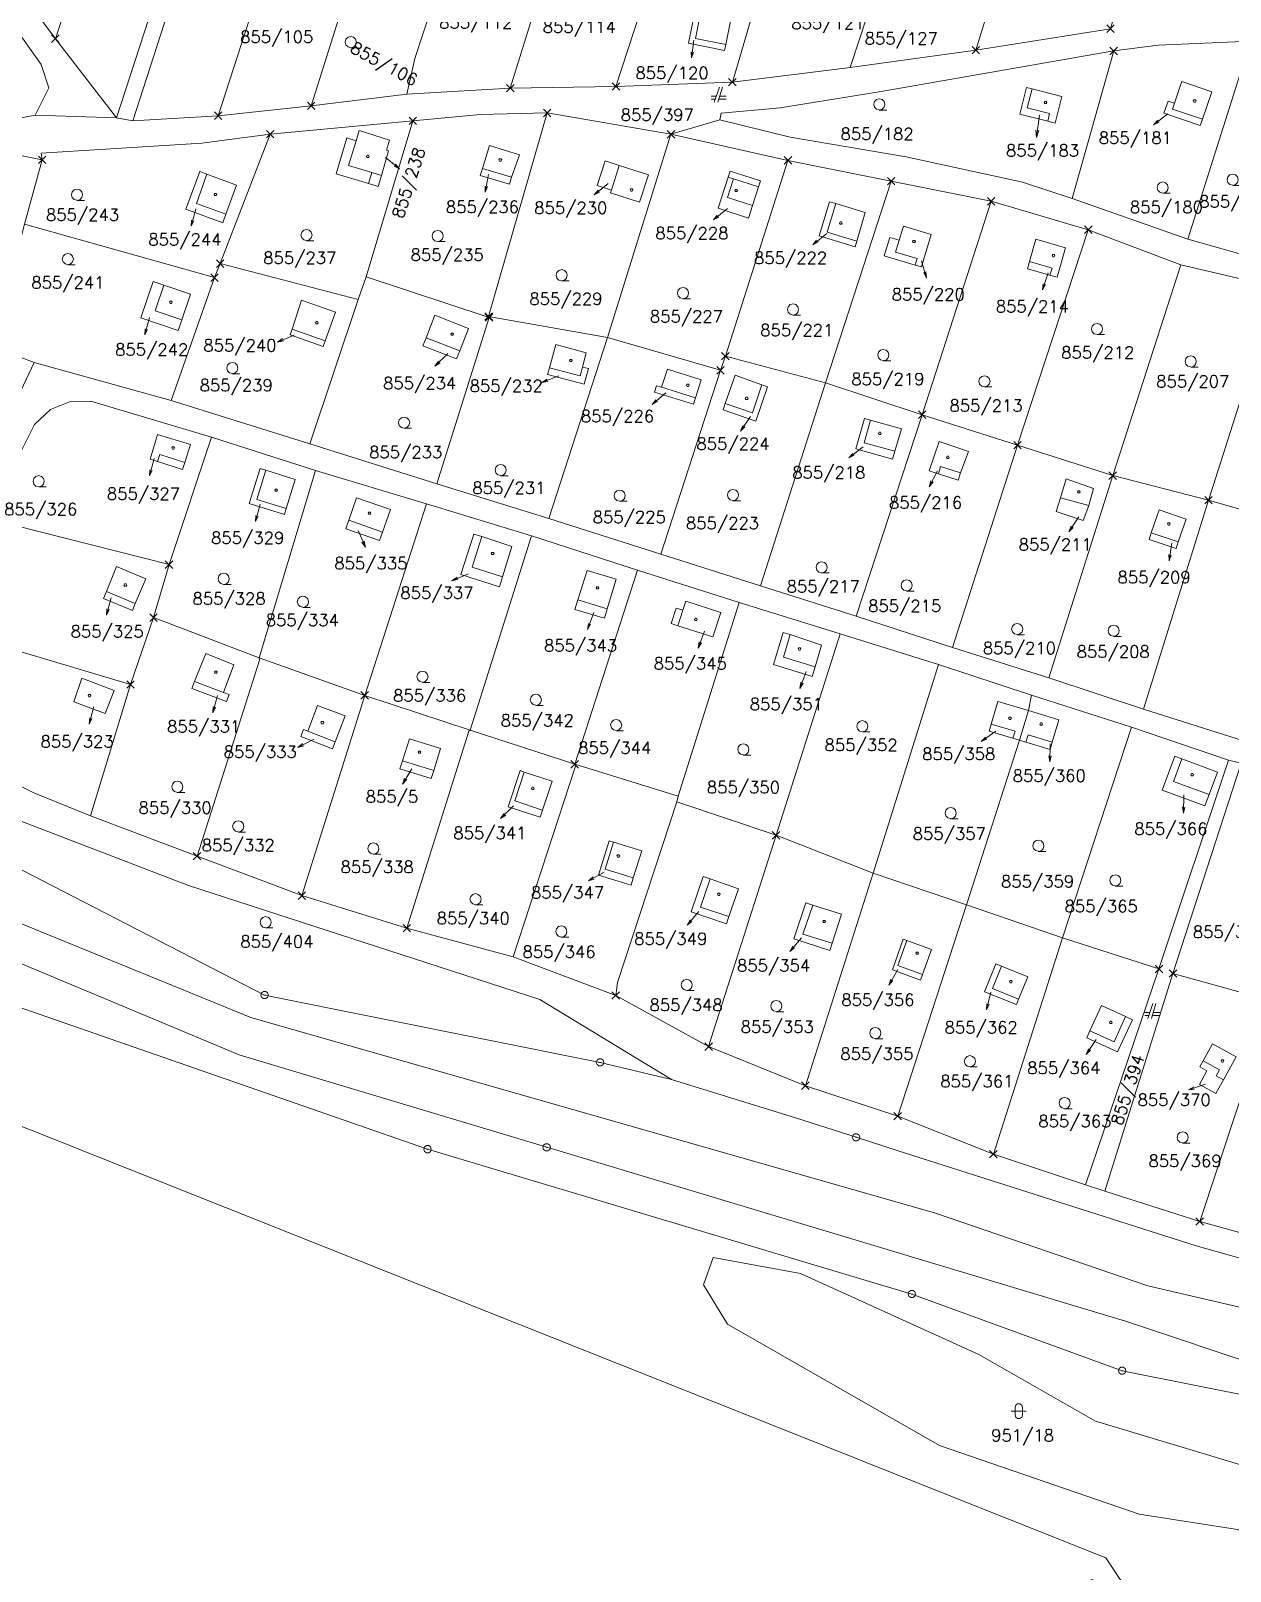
# Model space of a CAD drawing. Extents: x -443817 to 3, y -1171930 to -442383.
# Drawn here: x -441915.1 to -441755.4, y -1171793.8 to -1171588.7 of the extents above; entities that cross this region are included whole.
import ezdxf
from ezdxf.enums import TextEntityAlignment as Align

# ---------------------------------------------------------------- set-up
doc = ezdxf.new("R2010")
doc.units = 0
doc.header["$LTSCALE"] = 0.5
doc.header["$PDMODE"] = 3
doc.header["$PDSIZE"] = 0.5
for name, color, linetype, lineweight in [('KLADPAR', 7, 'Continuous', 0), ('ZAPPAR', 7, 'Continuous', 0), ('ZNACKY', 7, 'Continuous', 0)]:
    doc.layers.add(name, color=color, linetype=linetype, lineweight=lineweight)
doc.styles.add('ROMANS', font='romans.shx', dxfattribs={"height": 0.2})

# ---------------------------------------------------------------- blocks, each defined once
blk = doc.blocks.new('$5')
at = {"color": 0}
blk.add_line((-0.12, 0), (0.12, 0), dxfattribs=at)
at = {"color": 0, "flags": 128}
blk.add_lwpolyline([(0.15, 0.48), (0.4, 0.3), (0.5, 0.01), (0.4, -0.28), (0.15, -0.46), (-0.16, -0.46), (-0.41, -0.28), (-0.51, 0.01), (-0.41, 0.3), (-0.16, 0.48), (0.15, 0.48)], dxfattribs=at)
blk = doc.blocks.new('$30')
at = {"color": 0, "flags": 128}
blk.add_lwpolyline([(0, 0), (-0.38, 0.1), (-0.65, 0.37), (-0.75, 0.74), (-0.65, 1.11), (-0.38, 1.38), (-0.01, 1.48), (0.36, 1.38), (0.63, 1.11), (0.73, 0.73), (0.63, 0.35), (0.36, 0.08), (-0.02, -0.02), (0.98, -0.02)], dxfattribs=at)
blk = doc.blocks.new('$489')
at = {"color": 0}
blk.add_line((-0.2, 2), (0, 3), dxfattribs=at)
at = {"color": 0, "flags": 128}
blk.add_lwpolyline([(0, 0), (0, 3), (0.2, 2)], dxfattribs=at)
blk = doc.blocks.new('$45')
at = {"color": 0, "flags": 128}
blk.add_lwpolyline([(0.09, 0.15), (0.18, 0), (0.09, -0.15), (-0.09, -0.15), (-0.18, 0), (-0.09, 0.15), (0.09, 0.15)], dxfattribs=at)
blk = doc.blocks.new('$432')
at = {"color": 0}
for p, q in [((-0.32, 0.8), (-1, 0.8)), ((-1, 0.4), (-0.46, 0.4)), ((0.1, 2), (-0.6, 0)), ((-0.1, 0), (0.5, 2)), ((0.02, 0.4), (1, 0.4)), ((1, 0.8), (0.14, 0.8))]:
    blk.add_line(p, q, dxfattribs=at)
blk = doc.blocks.new('$42')
at = {"color": 0, "flags": 128}
for points in [[(-1, 1), (0.27, 1), (1, 1)], [(-0.5, 1.5), (-0.4, 1.79), (-0.15, 1.97), (0.16, 1.97), (0.41, 1.79), (0.51, 1.5), (0.51, 0.5), (0.41, 0.21), (0.16, 0.03), (-0.15, 0.03), (-0.4, 0.21), (-0.5, 0.5), (-0.5, 1.5)]]:
    blk.add_lwpolyline(points, dxfattribs=at)

msp = doc.modelspace()

# ---------------------------------------------------------------- linework, layer by layer
at = {"layer": 'KLADPAR', "color": 7, "linetype": 'Continuous', "flags": 128}
for points in [[(-441890.8, -1171560.54), (-441879.52, -1171525.03), (-441877.58, -1171525.74), (-441889.04, -1171561.89), (-441901.57, -1171600.65), (-441903.73, -1171600.26), (-441890.8, -1171560.54)], [(-441920.31, -1171578.41), (-441910.95, -1171549.33), (-441900.03, -1171552.85), (-441901.26, -1171556.92), (-441911.86, -1171589.73), (-441920.31, -1171578.41)], [(-441890.19, -1171599.98), (-441878.87, -1171565.01), (-441878.2, -1171562.85), (-441867.62, -1171566.28), (-441877.81, -1171598.67), (-441890.19, -1171599.98)], [(-441877.81, -1171598.67), (-441867.62, -1171566.28), (-441866.54, -1171563.21), (-441855.76, -1171567.22), (-441864.02, -1171592.36), (-441865.09, -1171597.13), (-441877.81, -1171598.67)], [(-441789.3, -1171591.25), (-441782.57, -1171569.26), (-441781.1, -1171563.63), (-441765.59, -1171568.28), (-441771.38, -1171588.4), (-441789.3, -1171591.25)], [(-441854.49, -1171563.96), (-441842.53, -1171568.03), (-441851.29, -1171596.32), (-441865.09, -1171597.13), (-441864.02, -1171592.36), (-441855.76, -1171567.22), (-441854.49, -1171563.96)], [(-441851.29, -1171596.32), (-441842.53, -1171568.03), (-441841.48, -1171565.03), (-441828.3, -1171568.78), (-441837.23, -1171596.09), (-441851.29, -1171596.32)], [(-441837.23, -1171596.09), (-441828.3, -1171568.78), (-441827.58, -1171566.19), (-441814.29, -1171570.2), (-441821.72, -1171595.51), (-441837.23, -1171596.09)], [(-441821.72, -1171595.51), (-441814.29, -1171570.2), (-441812.89, -1171565.98), (-441798.07, -1171569.22), (-441806.04, -1171593.58), (-441821.72, -1171595.51)], [(-441797.11, -1171565.98), (-441782.57, -1171569.26), (-441789.3, -1171591.25), (-441806.04, -1171593.58), (-441798.07, -1171569.22), (-441797.11, -1171565.98)], [(-441938.92, -1171597.28), (-441934.26, -1171583.36), (-441930.05, -1171570.17), (-441913.74, -1171593.18), (-441912.73, -1171596.25), (-441914.57, -1171599.92), (-441918.86, -1171600.71), (-441938.92, -1171597.28)], [(-441822.76, -1171591.28), (-441822.6, -1171590.5), (-441821.78, -1171586.49), (-441825.82, -1171585.67), (-441826.6, -1171585.51), (-441827.57, -1171590.3), (-441822.76, -1171591.28)], [(-441822.6, -1171590.5), (-441822.76, -1171591.28), (-441827.57, -1171590.3), (-441826.6, -1171585.51), (-441825.82, -1171585.67), (-441821.78, -1171586.49), (-441822.6, -1171590.5)], [(-441752.74, -1171590.05), (-441761.09, -1171616.43), (-441776.47, -1171610.99), (-441770.95, -1171591.36), (-441765.02, -1171590.6), (-441752.74, -1171590.05)], [(-441738.79, -1171589.63), (-441742.88, -1171602.51), (-441747.86, -1171619.72), (-441750.38, -1171619.42), (-441761.09, -1171616.43), (-441752.74, -1171590.05), (-441738.79, -1171589.63)], [(-441770.95, -1171591.36), (-441776.47, -1171610.99), (-441783.11, -1171608.85), (-441798.6, -1171605.46), (-441814.02, -1171602.85), (-441823.41, -1171600.53), (-441823.22, -1171599.63), (-441815.35, -1171598.91), (-441801.93, -1171596.76), (-441770.95, -1171591.36)], [(-441778.74, -1171600.96), (-441777.84, -1171597.41), (-441781.82, -1171596.4), (-441782.55, -1171596.22), (-441783.44, -1171599.76), (-441779.74, -1171600.7), (-441778.74, -1171600.96)], [(-441777.84, -1171597.41), (-441778.74, -1171600.96), (-441779.74, -1171600.7), (-441783.44, -1171599.76), (-441782.55, -1171596.22), (-441781.82, -1171596.4), (-441777.84, -1171597.41)], [(-441759.42, -1171601.3), (-441759.13, -1171600.45), (-441757.89, -1171596.79), (-441761.87, -1171595.44), (-441762.08, -1171596.05), (-441762.86, -1171598.33), (-441763.71, -1171598.04), (-441764.26, -1171599.65), (-441759.42, -1171601.3)], [(-441759.13, -1171600.45), (-441759.42, -1171601.3), (-441764.26, -1171599.65), (-441763.71, -1171598.04), (-441762.86, -1171598.33), (-441762.08, -1171596.05), (-441761.87, -1171595.44), (-441757.89, -1171596.79), (-441759.13, -1171600.45)], [(-441846.39, -1171599.61), (-441854.18, -1171626.71), (-441854.12, -1171626.85), (-441870.5, -1171621.44), (-441864.28, -1171600.67), (-441855.25, -1171599.82), (-441846.39, -1171599.61)], [(-441883.27, -1171602.44), (-441889.92, -1171619.68), (-441890.68, -1171621.54), (-441915.98, -1171614.43), (-441913.62, -1171605.86), (-441913.75, -1171604.96), (-441892.35, -1171603.64), (-441883.27, -1171602.44)], [(-441864.28, -1171600.67), (-441870.5, -1171621.44), (-441871.57, -1171624.47), (-441889.92, -1171619.68), (-441883.27, -1171602.44), (-441864.28, -1171600.67)], [(-441867.79, -1171604.56), (-441867.38, -1171603.23), (-441871.42, -1171601.97), (-441871.83, -1171603.31), (-441873.04, -1171602.94), (-441874.47, -1171607.7), (-441870.16, -1171609), (-441868.89, -1171609.39), (-441868.45, -1171607.94), (-441867.51, -1171604.65), (-441867.79, -1171604.56)], [(-441867.38, -1171603.23), (-441867.79, -1171604.56), (-441867.51, -1171604.65), (-441868.45, -1171607.94), (-441868.89, -1171609.39), (-441870.16, -1171609), (-441874.47, -1171607.7), (-441873.04, -1171602.94), (-441871.83, -1171603.31), (-441871.42, -1171601.97), (-441867.38, -1171603.23)], [(-441814.32, -1171605.93), (-441822.66, -1171632), (-441823.3, -1171633.88), (-441838.37, -1171629.53), (-441829.9, -1171602.45), (-441814.32, -1171605.93)], [(-441913.62, -1171605.86), (-441915.98, -1171614.43), (-441920.22, -1171630.75), (-441934.71, -1171624.95), (-441934.24, -1171623.25), (-441929.06, -1171602.81), (-441913.62, -1171605.86)], [(-441851.42, -1171609.1), (-441851.14, -1171608.17), (-441850.06, -1171605.2), (-441854.06, -1171603.96), (-441855, -1171606.99), (-441855.29, -1171607.92), (-441851.42, -1171609.1)], [(-441851.14, -1171608.17), (-441851.42, -1171609.1), (-441855.29, -1171607.92), (-441855, -1171606.99), (-441854.06, -1171603.96), (-441850.06, -1171605.2), (-441851.14, -1171608.17)], [(-441834.07, -1171611.5), (-441832.89, -1171607.86), (-441836.78, -1171606.61), (-441838.68, -1171606), (-441839.73, -1171609.26), (-441837.82, -1171609.88), (-441837.95, -1171610.26), (-441834.07, -1171611.5)], [(-441832.89, -1171607.86), (-441834.07, -1171611.5), (-441837.95, -1171610.26), (-441837.82, -1171609.88), (-441839.73, -1171609.26), (-441838.68, -1171606), (-441836.78, -1171606.61), (-441832.89, -1171607.86)], [(-441889.58, -1171614.25), (-441889.15, -1171613.07), (-441887.73, -1171609.25), (-441891.7, -1171607.77), (-441892.64, -1171607.42), (-441894.5, -1171612.42), (-441889.58, -1171614.25)], [(-441889.15, -1171613.07), (-441889.58, -1171614.25), (-441894.5, -1171612.42), (-441892.64, -1171607.42), (-441891.7, -1171607.77), (-441887.73, -1171609.25), (-441889.15, -1171613.07)], [(-441818.23, -1171609.47), (-441817.97, -1171608.66), (-441821.31, -1171607.59), (-441822.02, -1171607.36), (-441822.28, -1171608.17), (-441823.61, -1171612.31), (-441819.57, -1171613.61), (-441819.03, -1171611.95), (-441818.23, -1171609.47)], [(-441817.97, -1171608.66), (-441818.23, -1171609.47), (-441819.03, -1171611.95), (-441819.57, -1171613.61), (-441823.61, -1171612.31), (-441822.28, -1171608.17), (-441822.02, -1171607.36), (-441821.31, -1171607.59), (-441817.97, -1171608.66)], [(-441805.38, -1171617.42), (-441805.16, -1171616.69), (-441804.03, -1171612.85), (-441807.96, -1171611.68), (-441808.78, -1171611.43), (-441810.16, -1171615.97), (-441805.38, -1171617.42)], [(-441805.16, -1171616.69), (-441805.38, -1171617.42), (-441810.16, -1171615.97), (-441808.78, -1171611.43), (-441807.96, -1171611.68), (-441804.03, -1171612.85), (-441805.16, -1171616.69)], [(-441890.68, -1171621.54), (-441896.43, -1171637.91), (-441914.7, -1171632.83), (-441920.22, -1171630.75), (-441915.98, -1171614.43), (-441890.68, -1171621.54)], [(-441796.56, -1171620.12), (-441795.26, -1171615.8), (-441798.95, -1171614.69), (-441799.51, -1171616.56), (-441800.76, -1171616.18), (-441801.5, -1171618.63), (-441797.37, -1171619.88), (-441796.56, -1171620.12)], [(-441795.26, -1171615.8), (-441796.56, -1171620.12), (-441797.37, -1171619.88), (-441801.5, -1171618.63), (-441800.76, -1171616.18), (-441799.51, -1171616.56), (-441798.95, -1171614.69), (-441795.26, -1171615.8)], [(-441779.44, -1171621.23), (-441778.47, -1171621.5), (-441777.35, -1171617.57), (-441781.34, -1171616.43), (-441782.15, -1171619.4), (-441782.43, -1171620.37), (-441779.44, -1171621.23)], [(-441778.47, -1171621.5), (-441779.44, -1171621.23), (-441782.43, -1171620.37), (-441782.15, -1171619.4), (-441781.34, -1171616.43), (-441777.35, -1171617.57), (-441778.47, -1171621.5)], [(-441889.92, -1171619.68), (-441871.57, -1171624.47), (-441877.98, -1171643.67), (-441896.43, -1171637.91), (-441890.68, -1171621.54), (-441889.92, -1171619.68)], [(-441757.72, -1171649.28), (-441758.33, -1171651.18), (-441771.08, -1171647.9), (-441762.01, -1171619.83), (-441749.28, -1171622.83), (-441757.72, -1171649.28)], [(-441895.02, -1171627.14), (-441893.87, -1171623.74), (-441897.41, -1171622.55), (-441898.85, -1171622.07), (-441900.47, -1171626.9), (-441895.5, -1171628.57), (-441895.02, -1171627.14)], [(-441893.87, -1171623.74), (-441895.02, -1171627.14), (-441895.5, -1171628.57), (-441900.47, -1171626.9), (-441898.85, -1171622.07), (-441897.41, -1171622.55), (-441893.87, -1171623.74)], [(-441854.12, -1171626.85), (-441861.08, -1171648.99), (-441877.98, -1171643.67), (-441871.57, -1171624.47), (-441870.5, -1171621.44), (-441854.12, -1171626.85)], [(-441736.93, -1171626.06), (-441745.74, -1171654.79), (-441758.33, -1171651.18), (-441757.72, -1171649.28), (-441749.28, -1171622.83), (-441736.93, -1171626.06)], [(-441934.71, -1171624.95), (-441920.22, -1171630.75), (-441914.7, -1171632.83), (-441917.88, -1171639.62), (-441921.41, -1171646.27), (-441923.08, -1171648.05), (-441926.05, -1171649.1), (-441928.79, -1171648.85), (-441932.01, -1171647.37), (-441940.03, -1171641.71), (-441934.71, -1171624.95)], [(-441876.22, -1171630.73), (-441875.94, -1171629.95), (-441874.58, -1171626.15), (-441879.08, -1171624.54), (-441880.33, -1171628.39), (-441880.61, -1171629.17), (-441876.22, -1171630.73)], [(-441875.94, -1171629.95), (-441876.22, -1171630.73), (-441880.61, -1171629.17), (-441880.33, -1171628.39), (-441879.08, -1171624.54), (-441874.58, -1171626.15), (-441875.94, -1171629.95)], [(-441858.45, -1171632.37), (-441858.03, -1171631.3), (-441856.85, -1171628.32), (-441861.33, -1171626.56), (-441862.5, -1171629.54), (-441862.92, -1171630.61), (-441858.45, -1171632.37)], [(-441858.03, -1171631.3), (-441858.45, -1171632.37), (-441862.92, -1171630.61), (-441862.5, -1171629.54), (-441861.33, -1171626.56), (-441856.85, -1171628.32), (-441858.03, -1171631.3)], [(-441854.18, -1171626.71), (-441838.37, -1171629.53), (-441846.17, -1171653.61), (-441861.08, -1171648.99), (-441854.12, -1171626.85), (-441854.18, -1171626.71)], [(-441840.89, -1171633.66), (-441841.68, -1171633.45), (-441841.17, -1171631.57), (-441845.25, -1171630.44), (-441846.08, -1171633.54), (-441846.32, -1171634.43), (-441841.44, -1171635.73), (-441840.89, -1171633.66)], [(-441841.68, -1171633.45), (-441840.89, -1171633.66), (-441841.44, -1171635.73), (-441846.32, -1171634.43), (-441846.08, -1171633.54), (-441845.25, -1171630.44), (-441841.17, -1171631.57), (-441841.68, -1171633.45)], [(-441822.66, -1171632), (-441809.32, -1171635.55), (-441818, -1171662.57), (-441831.26, -1171658.37), (-441823.3, -1171633.88), (-441822.66, -1171632)], [(-441826.89, -1171638.41), (-441826.62, -1171637.54), (-441825.87, -1171635.14), (-441830.38, -1171633.75), (-441831.14, -1171636.14), (-441831.82, -1171635.93), (-441832.08, -1171636.8), (-441826.89, -1171638.41)], [(-441826.62, -1171637.54), (-441826.89, -1171638.41), (-441832.08, -1171636.8), (-441831.82, -1171635.93), (-441831.14, -1171636.14), (-441830.38, -1171633.75), (-441825.87, -1171635.14), (-441826.62, -1171637.54)], [(-441818.59, -1171640.64), (-441817.03, -1171636.07), (-441817.79, -1171635.81), (-441821.36, -1171634.54), (-441822.68, -1171638.28), (-441822.97, -1171639.14), (-441818.59, -1171640.64)], [(-441817.03, -1171636.07), (-441818.59, -1171640.64), (-441822.97, -1171639.14), (-441822.68, -1171638.28), (-441821.36, -1171634.54), (-441817.79, -1171635.81), (-441817.03, -1171636.07)], [(-441896.73, -1171659.75), (-441920.93, -1171653.62), (-441914.64, -1171641.09), (-441912.53, -1171639.09), (-441909.84, -1171638.05), (-441907.16, -1171637.97), (-441891.1, -1171642.78), (-441896.73, -1171659.75)], [(-441800.39, -1171645.7), (-441800.09, -1171644.64), (-441799.2, -1171641.67), (-441803.33, -1171640.51), (-441804.13, -1171640.28), (-441805.27, -1171644.33), (-441800.39, -1171645.7)], [(-441800.09, -1171644.64), (-441800.39, -1171645.7), (-441805.27, -1171644.33), (-441804.13, -1171640.28), (-441803.33, -1171640.51), (-441799.2, -1171641.67), (-441800.09, -1171644.64)], [(-441894.94, -1171647.11), (-441894.64, -1171646.15), (-441893.88, -1171643.77), (-441898.25, -1171642.42), (-441899.26, -1171645.73), (-441898.28, -1171646.04), (-441894.94, -1171647.11)], [(-441894.64, -1171646.15), (-441894.94, -1171647.11), (-441898.28, -1171646.04), (-441899.26, -1171645.73), (-441898.25, -1171642.42), (-441893.88, -1171643.77), (-441894.64, -1171646.15)], [(-441896.73, -1171659.75), (-441891.1, -1171642.78), (-441877.25, -1171647.22), (-441884.71, -1171672.17), (-441898.81, -1171666.81), (-441896.73, -1171659.75)], [(-441791.65, -1171648.52), (-441791.34, -1171647.54), (-441790.29, -1171644.71), (-441794.19, -1171643.38), (-441795.53, -1171647.28), (-441794.3, -1171647.67), (-441791.65, -1171648.52)], [(-441791.34, -1171647.54), (-441791.65, -1171648.52), (-441794.3, -1171647.67), (-441795.53, -1171647.28), (-441794.19, -1171643.38), (-441790.29, -1171644.71), (-441791.34, -1171647.54)], [(-441881.13, -1171652.29), (-441879.92, -1171648.42), (-441883.84, -1171647.2), (-441884.61, -1171646.96), (-441886.06, -1171651.6), (-441881.37, -1171653.07), (-441881.13, -1171652.29)], [(-441879.92, -1171648.42), (-441881.13, -1171652.29), (-441881.37, -1171653.07), (-441886.06, -1171651.6), (-441884.61, -1171646.96), (-441883.84, -1171647.2), (-441879.92, -1171648.42)], [(-441774.28, -1171651.87), (-441773.64, -1171649.63), (-441777.26, -1171648.33), (-441778.04, -1171650.88), (-441778.59, -1171652.7), (-441775.01, -1171653.86), (-441774.28, -1171651.87)], [(-441773.64, -1171649.63), (-441774.28, -1171651.87), (-441775.01, -1171653.86), (-441778.59, -1171652.7), (-441778.04, -1171650.88), (-441777.26, -1171648.33), (-441773.64, -1171649.63)], [(-441868.7, -1171656.54), (-441868.3, -1171655.42), (-441867.26, -1171652.42), (-441871.76, -1171650.85), (-441872.81, -1171653.85), (-441873.2, -1171654.97), (-441868.7, -1171656.54)], [(-441868.3, -1171655.42), (-441868.7, -1171656.54), (-441873.2, -1171654.97), (-441872.81, -1171653.85), (-441871.76, -1171650.85), (-441867.26, -1171652.42), (-441868.3, -1171655.42)], [(-441745.74, -1171654.79), (-441738.71, -1171657.24), (-441747.5, -1171685.15), (-441766.97, -1171678.99), (-441758.33, -1171651.18), (-441745.74, -1171654.79)], [(-441901.87, -1171675.72), (-441927.6, -1171668.06), (-441920.93, -1171653.62), (-441896.73, -1171659.75), (-441898.81, -1171666.81), (-441901.87, -1171675.72)], [(-441762.65, -1171657.59), (-441762.37, -1171656.73), (-441761.32, -1171653.7), (-441764.91, -1171652.48), (-441765.95, -1171655.54), (-441766.24, -1171656.4), (-441762.65, -1171657.59)], [(-441762.37, -1171656.73), (-441762.65, -1171657.59), (-441766.24, -1171656.4), (-441765.95, -1171655.54), (-441764.91, -1171652.48), (-441761.32, -1171653.7), (-441762.37, -1171656.73)], [(-441852.33, -1171661.4), (-441851.09, -1171657.35), (-441855.08, -1171656.03), (-441856.14, -1171655.69), (-441857.87, -1171661.05), (-441852.75, -1171662.7), (-441852.33, -1171661.4)], [(-441851.09, -1171657.35), (-441852.33, -1171661.4), (-441852.75, -1171662.7), (-441857.87, -1171661.05), (-441856.14, -1171655.69), (-441855.08, -1171656.03), (-441851.09, -1171657.35)], [(-441901.61, -1171665.85), (-441901.22, -1171664.93), (-441899.83, -1171661.65), (-441903.72, -1171660), (-441905.06, -1171663.33), (-441905.45, -1171664.25), (-441901.61, -1171665.85)], [(-441901.22, -1171664.93), (-441901.61, -1171665.85), (-441905.45, -1171664.25), (-441905.06, -1171663.33), (-441903.72, -1171660), (-441899.83, -1171661.65), (-441901.22, -1171664.93)], [(-441838.77, -1171666.9), (-441838.39, -1171665.63), (-441837.2, -1171661.7), (-441841.04, -1171660.55), (-441842.31, -1171664.44), (-441842.7, -1171665.72), (-441838.77, -1171666.9)], [(-441838.39, -1171665.63), (-441838.77, -1171666.9), (-441842.7, -1171665.72), (-441842.31, -1171664.44), (-441841.04, -1171660.55), (-441837.2, -1171661.7), (-441838.39, -1171665.63)], [(-441828.98, -1171667.89), (-441824.33, -1171669.39), (-441823.28, -1171666.13), (-441827.93, -1171664.63), (-441828.32, -1171665.83), (-441829.2, -1171665.54), (-441829.86, -1171667.61), (-441828.98, -1171667.89)], [(-441824.33, -1171669.39), (-441828.98, -1171667.89), (-441829.86, -1171667.61), (-441829.2, -1171665.54), (-441828.32, -1171665.83), (-441827.93, -1171664.63), (-441823.28, -1171666.13), (-441824.33, -1171669.39)], [(-441815.91, -1171695.8), (-441829.14, -1171691.36), (-441828.96, -1171690.57), (-441820.84, -1171664.78), (-441807.35, -1171668.97), (-441815.91, -1171695.8)], [(-441927.6, -1171668.06), (-441901.87, -1171675.72), (-441907.17, -1171693.19), (-441914.72, -1171690.13), (-441925.48, -1171684.81), (-441927.22, -1171683.21), (-441929.14, -1171680.05), (-441930.17, -1171676.96), (-441930.06, -1171673.98), (-441927.6, -1171668.06)], [(-441898.81, -1171666.81), (-441884.71, -1171672.17), (-441884.67, -1171672.49), (-441893, -1171698.58), (-441907.17, -1171693.19), (-441901.87, -1171675.72), (-441898.81, -1171666.81)], [(-441811.08, -1171674.64), (-441810.7, -1171673.37), (-441809.84, -1171670.46), (-441814.02, -1171669.08), (-441814.96, -1171668.8), (-441816.26, -1171673.07), (-441811.08, -1171674.64)], [(-441810.7, -1171673.37), (-441811.08, -1171674.64), (-441816.26, -1171673.07), (-441814.96, -1171668.8), (-441814.02, -1171669.08), (-441809.84, -1171670.46), (-441810.7, -1171673.37)], [(-441888.74, -1171677.05), (-441889.49, -1171676.77), (-441888.1, -1171673.1), (-441891.85, -1171671.61), (-441893.32, -1171675.31), (-441893.68, -1171676.25), (-441889.1, -1171677.99), (-441888.74, -1171677.05)], [(-441889.49, -1171676.77), (-441888.74, -1171677.05), (-441889.1, -1171677.99), (-441893.68, -1171676.25), (-441893.32, -1171675.31), (-441891.85, -1171671.61), (-441888.1, -1171673.1), (-441889.49, -1171676.77)], [(-441893, -1171698.58), (-441884.67, -1171672.49), (-441884.71, -1171672.17), (-441870.68, -1171677.16), (-441879.06, -1171703.83), (-441893, -1171698.58)], [(-441790.53, -1171705.04), (-441802.99, -1171700.83), (-441794.27, -1171673.04), (-441781.9, -1171677.13), (-441782.3, -1171679.19), (-441786.37, -1171677.99), (-441787.26, -1171680.98), (-441787.54, -1171681.94), (-441784.36, -1171682.88), (-441783.49, -1171683.14), (-441790.53, -1171705.04)], [(-441874.96, -1171684.28), (-441874.6, -1171683.34), (-441873.3, -1171679.89), (-441876.96, -1171678.51), (-441878.25, -1171681.94), (-441878.81, -1171681.73), (-441879.17, -1171682.66), (-441874.96, -1171684.28)], [(-441874.6, -1171683.34), (-441874.96, -1171684.28), (-441879.17, -1171682.66), (-441878.81, -1171681.73), (-441878.25, -1171681.94), (-441876.96, -1171678.51), (-441873.3, -1171679.89), (-441874.6, -1171683.34)], [(-441879.06, -1171703.83), (-441870.68, -1171677.16), (-441856.64, -1171681.82), (-441856.8, -1171681.91), (-441865.06, -1171708.16), (-441879.06, -1171703.83)], [(-441782.3, -1171679.19), (-441781.9, -1171677.13), (-441768.59, -1171681.42), (-441777.78, -1171709.46), (-441790.53, -1171705.04), (-441783.49, -1171683.14), (-441782.63, -1171683.4), (-441779.43, -1171684.36), (-441779.14, -1171683.4), (-441778.25, -1171680.41), (-441782.3, -1171679.19)], [(-441783.49, -1171683.14), (-441784.36, -1171682.88), (-441787.54, -1171681.94), (-441787.26, -1171680.98), (-441786.37, -1171677.99), (-441782.3, -1171679.19), (-441783.49, -1171683.14)], [(-441779.14, -1171683.4), (-441779.43, -1171684.36), (-441782.63, -1171683.4), (-441783.49, -1171683.14), (-441782.3, -1171679.19), (-441778.25, -1171680.41), (-441779.14, -1171683.4)], [(-441865.06, -1171708.16), (-441856.8, -1171681.91), (-441856.64, -1171681.82), (-441842.72, -1171686.34), (-441842.62, -1171686.6), (-441850.92, -1171711.99), (-441865.06, -1171708.16)], [(-441865.99, -1171686.95), (-441861.81, -1171688.25), (-441861.48, -1171687.18), (-441860.59, -1171684.26), (-441864.73, -1171682.94), (-441865.66, -1171685.88), (-441865.99, -1171686.95)], [(-441861.81, -1171688.25), (-441865.99, -1171686.95), (-441865.66, -1171685.88), (-441864.73, -1171682.94), (-441860.59, -1171684.26), (-441861.48, -1171687.18), (-441861.81, -1171688.25)], [(-441842.72, -1171686.34), (-441828.96, -1171690.57), (-441829.14, -1171691.36), (-441837, -1171715.41), (-441837.26, -1171717.13), (-441850.92, -1171711.99), (-441842.62, -1171686.6), (-441842.72, -1171686.34)], [(-441764.93, -1171713.6), (-441755.68, -1171685.78), (-441753.98, -1171686.18), (-441763.06, -1171714.19), (-441772.11, -1171743.18), (-441774.71, -1171742.33), (-441764.93, -1171713.6)], [(-441758.8, -1171691.89), (-441758.24, -1171690.38), (-441757.13, -1171687.38), (-441761.87, -1171685.62), (-441762.81, -1171685.27), (-441764.48, -1171689.78), (-441758.8, -1171691.89)], [(-441758.24, -1171690.38), (-441758.8, -1171691.89), (-441764.48, -1171689.78), (-441762.81, -1171685.27), (-441761.87, -1171685.62), (-441757.13, -1171687.38), (-441758.24, -1171690.38)], [(-441847.3, -1171693.39), (-441846.99, -1171692.44), (-441845.73, -1171688.59), (-441849.43, -1171687.38), (-441850, -1171687.19), (-441851.57, -1171691.99), (-441847.3, -1171693.39)], [(-441846.99, -1171692.44), (-441847.3, -1171693.39), (-441851.57, -1171691.99), (-441850, -1171687.19), (-441849.43, -1171687.38), (-441845.73, -1171688.59), (-441846.99, -1171692.44)], [(-441837.26, -1171717.13), (-441837, -1171715.41), (-441829.14, -1171691.36), (-441815.91, -1171695.8), (-441824.89, -1171723.94), (-441837.26, -1171717.13)], [(-441829.85, -1171728.3), (-441839.33, -1171726.05), (-441884.01, -1171717.09), (-441924.85, -1171696.03), (-441926.49, -1171695.3), (-441917.14, -1171693.63), (-441894.15, -1171702.49), (-441847.38, -1171717.65), (-441829.85, -1171728.3)], [(-441835.22, -1171702.43), (-441834.92, -1171701.46), (-441833.77, -1171697.88), (-441837.56, -1171696.71), (-441838.14, -1171696.53), (-441839.54, -1171701.12), (-441835.22, -1171702.43)], [(-441834.92, -1171701.46), (-441835.22, -1171702.43), (-441839.54, -1171701.12), (-441838.14, -1171696.53), (-441837.56, -1171696.71), (-441833.77, -1171697.88), (-441834.92, -1171701.46)], [(-441822.52, -1171707.57), (-441822.2, -1171706.63), (-441820.89, -1171702.92), (-441824.68, -1171701.61), (-441825.62, -1171701.29), (-441827.2, -1171705.98), (-441822.52, -1171707.57)], [(-441822.2, -1171706.63), (-441822.52, -1171707.57), (-441827.2, -1171705.98), (-441825.62, -1171701.29), (-441824.68, -1171701.61), (-441820.89, -1171702.92), (-441822.2, -1171706.63)], [(-441808.74, -1171711.14), (-441808.43, -1171710.18), (-441807.2, -1171706.32), (-441811, -1171705.11), (-441811.95, -1171704.8), (-441813.52, -1171709.57), (-441808.74, -1171711.14)], [(-441808.43, -1171710.18), (-441808.74, -1171711.14), (-441813.52, -1171709.57), (-441811.95, -1171704.8), (-441811, -1171705.11), (-441807.2, -1171706.32), (-441808.43, -1171710.18)], [(-441796.67, -1171715.08), (-441796.41, -1171714.35), (-441795.2, -1171711.02), (-441798.48, -1171709.82), (-441799, -1171709.61), (-441800.42, -1171713.72), (-441796.67, -1171715.08)], [(-441796.41, -1171714.35), (-441796.67, -1171715.08), (-441800.42, -1171713.72), (-441799, -1171709.61), (-441798.48, -1171709.82), (-441795.2, -1171711.02), (-441796.41, -1171714.35)], [(-441783.91, -1171718.33), (-441783.61, -1171717.6), (-441782.4, -1171714.63), (-441785.87, -1171713.21), (-441786.66, -1171712.9), (-441788.14, -1171716.64), (-441783.91, -1171718.33)], [(-441783.61, -1171717.6), (-441783.91, -1171718.33), (-441788.14, -1171716.64), (-441786.66, -1171712.9), (-441785.87, -1171713.21), (-441782.4, -1171714.63), (-441783.61, -1171717.6)], [(-441770.43, -1171724.65), (-441768.46, -1171720.36), (-441769.37, -1171719.94), (-441772.56, -1171718.44), (-441774.11, -1171721.85), (-441774.53, -1171722.76), (-441770.43, -1171724.65)], [(-441768.46, -1171720.36), (-441770.43, -1171724.65), (-441774.53, -1171722.76), (-441774.11, -1171721.85), (-441772.56, -1171718.44), (-441769.37, -1171719.94), (-441768.46, -1171720.36)], [(-441756.34, -1171728.36), (-441754.65, -1171725.3), (-441757.8, -1171723.56), (-441759.05, -1171725.83), (-441759.49, -1171726.62), (-441758.53, -1171727.15), (-441759.54, -1171728.99), (-441757.35, -1171730.2), (-441756.34, -1171728.36)], [(-441754.65, -1171725.3), (-441756.34, -1171728.36), (-441757.35, -1171730.2), (-441759.54, -1171728.99), (-441758.53, -1171727.15), (-441759.49, -1171726.62), (-441759.05, -1171725.83), (-441757.8, -1171723.56), (-441754.65, -1171725.3)], [(-441788.93, -1171764.93), (-441812.64, -1171754.16), (-441824.27, -1171752.01), (-441825.58, -1171755.64), (-441822.38, -1171760.89), (-441794.16, -1171777.05), (-441767.55, -1171786.2), (-441754.46, -1171788.22), (-441741.22, -1171792.66), (-441737.73, -1171786.47), (-441753.15, -1171779.88), (-441773.36, -1171773.82), (-441788.93, -1171764.93)], [(-441812.64, -1171754.16), (-441788.93, -1171764.93), (-441773.36, -1171773.82), (-441753.15, -1171779.88), (-441737.73, -1171786.47), (-441741.22, -1171792.66), (-441754.46, -1171788.22), (-441767.55, -1171786.2), (-441794.16, -1171777.05), (-441822.38, -1171760.89), (-441825.58, -1171755.64), (-441824.27, -1171752.01), (-441812.64, -1171754.16)]]:
    msp.add_lwpolyline(points, close=True, dxfattribs=at)
for points in [[(-441920.31, -1171578.41), (-441911.86, -1171589.73), (-441903.73, -1171600.26), (-441914.57, -1171599.92), (-441912.73, -1171596.25), (-441913.74, -1171593.18), (-441930.05, -1171570.17)], [(-441678.19, -1171588.13), (-441693.78, -1171588.69), (-441714.59, -1171588.98), (-441738.79, -1171589.63), (-441752.74, -1171590.05), (-441765.02, -1171590.6), (-441770.95, -1171591.36), (-441801.93, -1171596.76), (-441815.35, -1171598.91), (-441823.22, -1171599.63), (-441823.41, -1171600.53), (-441829.9, -1171602.45), (-441846.39, -1171599.61), (-441855.25, -1171599.82), (-441864.28, -1171600.67), (-441883.27, -1171602.44), (-441892.35, -1171603.64), (-441913.75, -1171604.96), (-441913.62, -1171605.86), (-441929.06, -1171602.81)], [(-441918.86, -1171600.71), (-441914.57, -1171599.92), (-441903.73, -1171600.26), (-441901.57, -1171600.65), (-441890.19, -1171599.98), (-441877.81, -1171598.67), (-441865.09, -1171597.13), (-441851.29, -1171596.32), (-441837.23, -1171596.09), (-441821.72, -1171595.51), (-441821.72, -1171595.51), (-441806.04, -1171593.58), (-441789.3, -1171591.25), (-441771.38, -1171588.4)], [(-441749.28, -1171622.83), (-441762.01, -1171619.83), (-441774.34, -1171615.16), (-441787.27, -1171611.37), (-441800.59, -1171608.69), (-441814.32, -1171605.93), (-441829.9, -1171602.45), (-441823.41, -1171600.53), (-441814.02, -1171602.85), (-441798.6, -1171605.46), (-441783.11, -1171608.85), (-441776.47, -1171610.99), (-441761.09, -1171616.43), (-441750.38, -1171619.42)], [(-441468.28, -1171872.9), (-441495.58, -1171862.69), (-441530.71, -1171840.06), (-441536.4, -1171835.19), (-441560.65, -1171814.44), (-441591.09, -1171805.48), (-441627.31, -1171799.61), (-441631.44, -1171798.6), (-441657.95, -1171792.09), (-441707.19, -1171779.61), (-441731.94, -1171774.67), (-441769.82, -1171767.11), (-441797.82, -1171756.9), (-441862.31, -1171737.6), (-441936.68, -1171711.78), (-441953.18, -1171698.93), (-441992.05, -1171680.94), (-442042.77, -1171656.03), (-442067.4, -1171644.19), (-442104.54, -1171626.32), (-442132.37, -1171613.52), (-442138.26, -1171610.29), (-442142.88, -1171613), (-442158.04, -1171605.03)], [(-441917.88, -1171639.62), (-441914.7, -1171632.83), (-441896.43, -1171637.91), (-441877.98, -1171643.67), (-441861.08, -1171648.99), (-441846.17, -1171653.61), (-441831.26, -1171658.37), (-441818, -1171662.57), (-441805.24, -1171666.63), (-441792.42, -1171670.78), (-441779.57, -1171674.81), (-441766.97, -1171678.99), (-441747.5, -1171685.15)], [(-441753.98, -1171686.18), (-441755.68, -1171685.78), (-441768.59, -1171681.42), (-441781.9, -1171677.13), (-441794.27, -1171673.04), (-441807.35, -1171668.97), (-441820.84, -1171664.78), (-441834.34, -1171660.51), (-441848.45, -1171655.93), (-441862.44, -1171651.66), (-441877.25, -1171647.22), (-441891.1, -1171642.78), (-441907.16, -1171637.97), (-441909.84, -1171638.05), (-441912.53, -1171639.09), (-441914.64, -1171641.09), (-441920.93, -1171653.62)], [(-441925.48, -1171684.81), (-441914.72, -1171690.13), (-441907.17, -1171693.19), (-441893, -1171698.58), (-441879.06, -1171703.83), (-441865.06, -1171708.16), (-441850.92, -1171711.99), (-441837.26, -1171717.13), (-441824.89, -1171723.94), (-441812, -1171729.14), (-441799.71, -1171733.19), (-441786.97, -1171738.26), (-441774.71, -1171742.33), (-441772.11, -1171743.18), (-441759.5, -1171747.22), (-441746.16, -1171750.91)], [(-441747.18, -1171754.06), (-441759.97, -1171750.44), (-441799.63, -1171737.81), (-441805.25, -1171736.01), (-441813.31, -1171733.43), (-441829.85, -1171728.3), (-441847.38, -1171717.65), (-441894.15, -1171702.49), (-441917.14, -1171693.63)], [(-441924.85, -1171696.03), (-441884.01, -1171717.09), (-441839.33, -1171726.05), (-441829.85, -1171728.3), (-441813.31, -1171733.43), (-441805.25, -1171736.01), (-441799.63, -1171737.81), (-441759.97, -1171750.44), (-441747.18, -1171754.06), (-441733.83, -1171757.55), (-441719.38, -1171761.59), (-441704.38, -1171765.49), (-441686.68, -1171770.11), (-441666.68, -1171775.2), (-441635.07, -1171783.23)], [(-441936.68, -1171711.78), (-441862.31, -1171737.6), (-441797.82, -1171756.9), (-441769.82, -1171767.11), (-441731.94, -1171774.67), (-441707.19, -1171779.61), (-441657.95, -1171792.09), (-441631.44, -1171798.6), (-441623, -1171804.83), (-441567.43, -1171823.83), (-441536.4, -1171835.19), (-441536.4, -1171835.19), (-441530.71, -1171840.06), (-441495.58, -1171862.69), (-441468.28, -1171872.9)], [(-441963, -1171716), (-441772, -1171792), (-441769.56, -1171795.69), (-441769.3, -1171796.08), (-441773.97, -1171794.91), (-441770.31, -1171805.93), (-441760.35, -1171826), (-441745.27, -1171832.46), (-441746.9, -1171833.84), (-441767.52, -1171837.4), (-441785.32, -1171849.76), (-441820.37, -1171859.99), (-441895.07, -1171843.09), (-441974.76, -1171835.96)], [(-441467, -1171922), (-441508.15, -1171913.18), (-441517.18, -1171908.54), (-441493.06, -1171912.65), (-441480.83, -1171916.82), (-441473.51, -1171919.32), (-441472.31, -1171917.58), (-441470.99, -1171915.66), (-441540.41, -1171881.14), (-441546.83, -1171876.47), (-441567.03, -1171861.75), (-441584.43, -1171852.57), (-441615.64, -1171836.11), (-441672.17, -1171817.6), (-441673.53, -1171823.6), (-441703.18, -1171812.61), (-441741.77, -1171802.96), (-441769.3, -1171796.08), (-441769.56, -1171795.69), (-441772, -1171792), (-441963, -1171716)]]:
    msp.add_lwpolyline(points, dxfattribs=at)
at = {"layer": 'KLADPAR', "color": 7, "linetype": 'Continuous'}
for p in [(-441771.38, -1171588.4), (-441911.86, -1171589.73), (-441789.3, -1171591.25), (-441770.95, -1171591.36), (-441851.29, -1171596.32), (-441837.23, -1171596.09), (-441821.72, -1171595.51), (-441877.81, -1171598.67), (-441890.19, -1171599.98), (-441864.28, -1171600.67), (-441846.39, -1171599.61), (-441883.27, -1171602.44), (-441829.9, -1171602.45), (-441913.62, -1171605.86), (-441814.32, -1171605.93), (-441800.59, -1171608.69), (-441787.27, -1171611.37), (-441774.34, -1171615.16), (-441890.68, -1171621.54), (-441889.92, -1171619.68), (-441854.18, -1171626.71), (-441854.12, -1171626.85), (-441823.3, -1171633.88), (-441822.66, -1171632), (-441796.46, -1171639.79), (-441783.76, -1171643.85), (-441771.08, -1171647.9), (-441758.33, -1171651.18), (-441896.73, -1171659.75), (-441896.73, -1171659.75), (-441898.81, -1171666.81), (-441901.87, -1171675.72), (-441870.68, -1171677.16), (-441870.68, -1171677.16), (-441842.72, -1171686.34), (-441842.72, -1171686.34), (-441842.72, -1171686.34), (-441815.91, -1171695.8), (-441893, -1171698.58), (-441879.06, -1171703.83), (-441865.06, -1171708.16), (-441764.93, -1171713.6), (-441763.06, -1171714.19), (-441837.26, -1171717.13), (-441824.89, -1171723.94), (-441812, -1171729.14), (-441799.71, -1171733.19), (-441786.97, -1171738.26), (-441759.5, -1171747.22)]:
    msp.add_point(p, dxfattribs=at)
for points in [[(-441911.86, -1171589.73), (-441901.26, -1171556.92), (-441890.8, -1171560.54), (-441903.73, -1171600.26)], [(-441889.04, -1171561.89), (-441878.87, -1171565.01), (-441890.19, -1171599.98), (-441901.57, -1171600.65)], [(-441829.9, -1171602.45), (-441838.37, -1171629.53), (-441854.18, -1171626.71), (-441846.39, -1171599.61)], [(-441800.59, -1171608.69), (-441809.32, -1171635.55), (-441822.66, -1171632), (-441814.32, -1171605.93)], [(-441787.27, -1171611.37), (-441796.46, -1171639.79), (-441809.32, -1171635.55), (-441800.59, -1171608.69)], [(-441774.34, -1171615.16), (-441783.76, -1171643.85), (-441796.46, -1171639.79), (-441787.27, -1171611.37)], [(-441771.08, -1171647.9), (-441783.76, -1171643.85), (-441774.34, -1171615.16), (-441762.01, -1171619.83)], [(-441823.3, -1171633.88), (-441831.26, -1171658.37), (-441846.17, -1171653.61), (-441838.37, -1171629.53)], [(-441796.46, -1171639.79), (-441805.24, -1171666.63), (-441818, -1171662.57), (-441809.32, -1171635.55)], [(-441783.76, -1171643.85), (-441792.42, -1171670.78), (-441805.24, -1171666.63), (-441796.46, -1171639.79)], [(-441771.08, -1171647.9), (-441779.57, -1171674.81), (-441792.42, -1171670.78), (-441783.76, -1171643.85)], [(-441870.68, -1171677.16), (-441884.71, -1171672.17), (-441877.25, -1171647.22), (-441862.44, -1171651.66)], [(-441758.33, -1171651.18), (-441766.97, -1171678.99), (-441779.57, -1171674.81), (-441771.08, -1171647.9)], [(-441870.68, -1171677.16), (-441862.44, -1171651.66), (-441848.45, -1171655.93), (-441856.64, -1171681.82)], [(-441842.72, -1171686.34), (-441856.64, -1171681.82), (-441848.45, -1171655.93), (-441834.34, -1171660.51)], [(-441842.72, -1171686.34), (-441834.34, -1171660.51), (-441820.84, -1171664.78), (-441828.96, -1171690.57)], [(-441815.91, -1171695.8), (-441807.35, -1171668.97), (-441794.27, -1171673.04), (-441802.99, -1171700.83)], [(-441905.22, -1171679.57), (-441909.43, -1171678.01), (-441908.36, -1171674.88), (-441904.06, -1171676.5)], [(-441909.43, -1171678.01), (-441905.22, -1171679.57), (-441904.06, -1171676.5), (-441908.36, -1171674.88)], [(-441764.93, -1171713.6), (-441777.78, -1171709.46), (-441768.59, -1171681.42), (-441755.68, -1171685.78)], [(-441749.76, -1171717.9), (-441763.06, -1171714.19), (-441753.98, -1171686.18), (-441740.93, -1171690.03)], [(-441824.89, -1171723.94), (-441815.91, -1171695.8), (-441802.99, -1171700.83), (-441812, -1171729.14)], [(-441812, -1171729.14), (-441802.99, -1171700.83), (-441790.53, -1171705.04), (-441799.71, -1171733.19)], [(-441799.71, -1171733.19), (-441790.53, -1171705.04), (-441777.78, -1171709.46), (-441786.97, -1171738.26)], [(-441786.97, -1171738.26), (-441777.78, -1171709.46), (-441764.93, -1171713.6), (-441774.71, -1171742.33)], [(-441763.06, -1171714.19), (-441749.76, -1171717.9), (-441759.5, -1171747.22), (-441772.11, -1171743.18)], [(-441759.5, -1171747.22), (-441749.76, -1171717.9), (-441736.96, -1171721.34), (-441746.16, -1171750.91)]]:
    msp.add_3dface(points, dxfattribs=at)
at = {"layer": 'ZAPPAR', "color": 7, "linetype": 'Continuous'}
for p, q in [((-441836.78, -1171606.61), (-441837.82, -1171609.88)), ((-441855, -1171606.99), (-441851.14, -1171608.17)), ((-441822.28, -1171608.17), (-441821.57, -1171608.4)), ((-441880.33, -1171628.39), (-441875.94, -1171629.95)), ((-441862.5, -1171629.54), (-441858.03, -1171631.3)), ((-441831.14, -1171636.14), (-441826.62, -1171637.54)), ((-441778.04, -1171650.88), (-441774.28, -1171651.87)), ((-441872.81, -1171653.85), (-441868.3, -1171655.42)), ((-441765.95, -1171655.54), (-441762.37, -1171656.73)), ((-441905.06, -1171663.33), (-441901.22, -1171664.93)), ((-441842.31, -1171664.44), (-441838.39, -1171665.63)), ((-441828.32, -1171665.83), (-441828.98, -1171667.89)), ((-441893.32, -1171675.31), (-441889.49, -1171676.77)), ((-441878.25, -1171681.94), (-441874.6, -1171683.34)), ((-441865.66, -1171685.88), (-441861.48, -1171687.18))]:
    msp.add_line(p, q, dxfattribs=at)
at = {"layer": 'ZAPPAR', "color": 7, "linetype": 'Continuous', "flags": 128}
for points in [[(-442211.37, -1171574.45), (-442120.64, -1171615.96), (-442030.4, -1171659.24), (-441933.05, -1171705.96), (-441887.38, -1171725.05), (-441846.45, -1171737.34), (-441769.38, -1171760.48), (-441750.9, -1171766.65), (-441593.03, -1171801.64), (-441581.59, -1171803.58), (-441562.41, -1171811.2), (-441528.02, -1171837.5), (-441509.81, -1171850.25), (-441494.58, -1171860.52), (-441471.87, -1171870.33), (-441405.73, -1171889.9), (-441391.62, -1171891.92), (-441372.74, -1171891.25), (-441360.33, -1171887.5), (-441346.04, -1171881.11), (-441309.23, -1171861.93), (-441297.32, -1171854.86)], [(-442175.21, -1171584.78), (-441979.24, -1171678.4), (-441931.3, -1171701.52), (-441885.82, -1171720.05), (-441794.68, -1171746.1), (-441766.41, -1171755.77), (-441566.85, -1171802.15), (-441525.63, -1171832.72), (-441492.3, -1171854.65), (-441461.05, -1171868.23), (-441405.12, -1171884.54), (-441390.43, -1171886.5), (-441375.04, -1171884.85), (-441362.59, -1171882.24), (-441350.78, -1171877.34), (-441312.74, -1171856.22), (-441294.12, -1171847.63)], [(-441825.82, -1171585.67), (-441826.65, -1171589.7), (-441822.6, -1171590.5)], [(-441781.82, -1171596.4), (-441782.47, -1171598.93), (-441779.48, -1171599.68), (-441779.74, -1171600.7)], [(-441762.86, -1171598.33), (-441763.12, -1171599.09), (-441759.13, -1171600.45)], [(-441871.83, -1171603.31), (-441872.83, -1171606.62), (-441869.73, -1171607.55)], [(-441891.7, -1171607.77), (-441893.09, -1171611.66), (-441889.15, -1171613.07)], [(-441868.45, -1171607.94), (-441869.73, -1171607.55), (-441870.16, -1171609)], [(-441818.23, -1171609.47), (-441821.57, -1171608.4), (-441822.36, -1171610.88), (-441819.03, -1171611.95)], [(-441807.96, -1171611.68), (-441809.11, -1171615.49), (-441805.16, -1171616.69)], [(-441799.51, -1171616.56), (-441799.99, -1171618.14), (-441797.11, -1171619.01), (-441797.37, -1171619.88)], [(-441782.15, -1171619.4), (-441779.16, -1171620.26), (-441779.44, -1171621.23)], [(-441897.41, -1171622.55), (-441898.56, -1171625.95), (-441895.02, -1171627.14)], [(-441846.08, -1171633.54), (-441841.99, -1171634.63), (-441841.68, -1171633.45)], [(-441822.68, -1171638.28), (-441819.03, -1171639.56), (-441817.79, -1171635.81)], [(-441803.33, -1171640.51), (-441804.18, -1171643.54), (-441800.09, -1171644.64)], [(-441898.28, -1171646.04), (-441897.97, -1171645.09), (-441894.64, -1171646.15)], [(-441883.84, -1171647.2), (-441885.05, -1171651.07), (-441881.13, -1171652.29)], [(-441794.3, -1171647.67), (-441793.99, -1171646.7), (-441791.34, -1171647.54)], [(-441855.08, -1171656.03), (-441856.39, -1171660.09), (-441852.33, -1171661.4)], [(-441814.02, -1171669.08), (-441814.93, -1171672.09), (-441810.7, -1171673.37)], [(-441787.26, -1171680.98), (-441784.08, -1171681.92), (-441784.36, -1171682.88)], [(-441782.63, -1171683.4), (-441782.34, -1171682.44), (-441779.14, -1171683.4)], [(-441761.87, -1171685.62), (-441762.99, -1171688.62), (-441758.24, -1171690.38)], [(-441849.43, -1171687.38), (-441850.69, -1171691.22), (-441846.99, -1171692.44)], [(-441837.56, -1171696.71), (-441838.66, -1171700.32), (-441834.92, -1171701.46)], [(-441824.68, -1171701.61), (-441825.95, -1171705.36), (-441822.2, -1171706.63)], [(-441811, -1171705.11), (-441812.34, -1171708.95), (-441808.43, -1171710.18)], [(-441798.48, -1171709.82), (-441799.69, -1171713.15), (-441796.41, -1171714.35)], [(-441785.87, -1171713.21), (-441787.08, -1171716.18), (-441783.61, -1171717.6)], [(-441774.11, -1171721.85), (-441770.89, -1171723.32), (-441769.37, -1171719.94)], [(-441759.05, -1171725.83), (-441756.87, -1171727.04), (-441757.3, -1171727.83), (-441756.34, -1171728.36)]]:
    msp.add_lwpolyline(points, dxfattribs=at)

# ---------------------------------------------------------------- block references
at = {"layer": 'KLADPAR', "color": 7, "linetype": 'Continuous'}
for name, p in [('$30', (-441872.52, -1171590.92)), ('$432', (-441823.55, -1171598.18)), ('$30', (-441802.15, -1171599.2)), ('$45', (-441780.02, -1171598.22)), ('$45', (-441760.17, -1171598.02)), ('$45', (-441870.26, -1171605.39)), ('$45', (-441852.62, -1171605.87)), ('$30', (-441764.41, -1171610.28)), ('$30', (-441755.09, -1171609.24)), ('$30', (-441908.97, -1171611.24)), ('$45', (-441890.56, -1171610.47)), ('$45', (-441835.16, -1171609.86)), ('$45', (-441821.23, -1171609.94)), ('$45', (-441807.28, -1171614.27)), ('$30', (-441878.42, -1171616.61)), ('$30', (-441860.94, -1171616.73)), ('$45', (-441797.54, -1171616.73)), ('$30', (-441910.2, -1171619.8)), ('$45', (-441778.98, -1171618.61)), ('$30', (-441844.44, -1171621.96)), ('$30', (-441828.28, -1171624.34)), ('$45', (-441896.5, -1171624.82)), ('$30', (-441813.63, -1171626.52)), ('$45', (-441877.06, -1171627.55)), ('$45', (-441859.03, -1171629.07)), ('$30', (-441773.15, -1171629.11)), ('$30', (-441801.62, -1171632.59)), ('$30', (-441888.3, -1171634.31)), ('$45', (-441843.22, -1171632.57)), ('$30', (-441760.68, -1171633.44)), ('$30', (-441788.15, -1171636.08)), ('$45', (-441827.65, -1171635.87)), ('$45', (-441819.82, -1171637.62)), ('$30', (-441865.42, -1171641.58)), ('$45', (-441802.08, -1171642.29)), ('$45', (-441896.18, -1171644.21)), ('$45', (-441793.02, -1171645.48)), ('$30', (-441852.56, -1171647.9)), ('$30', (-441914.07, -1171649.39)), ('$45', (-441882.46, -1171649.84)), ('$30', (-441836.72, -1171651.3)), ('$30', (-441821.64, -1171651.22)), ('$45', (-441775.61, -1171650.06)), ('$45', (-441870.04, -1171652.9)), ('$45', (-441763.61, -1171654.34)), ('$45', (-441853.64, -1171658.27)), ('$30', (-441809.83, -1171660.85)), ('$30', (-441889.44, -1171662.38)), ('$30', (-441798.52, -1171663.25)), ('$45', (-441902.55, -1171662.47)), ('$30', (-441878.9, -1171665.44)), ('$45', (-441839.7, -1171662.85)), ('$45', (-441826.58, -1171667.05)), ('$30', (-441783.79, -1171669.07)), ('$30', (-441770.95, -1171669.29)), ('$45', (-441812.8, -1171670.98)), ('$45', (-441890.5, -1171674.07)), ('$30', (-441862.97, -1171675.41)), ('$45', (-441907.31, -1171677.19)), ('$30', (-441847.88, -1171678.49)), ('$30', (-441837.19, -1171681.85)), ('$30', (-441804.42, -1171682.01)), ('$45', (-441784.76, -1171680.22)), ('$45', (-441876.32, -1171680.79)), ('$45', (-441780.59, -1171680.98)), ('$45', (-441863.4, -1171684.73)), ('$30', (-441820.25, -1171685.1)), ('$30', (-441895.61, -1171690.08)), ('$45', (-441760.5, -1171687.73)), ('$45', (-441848.29, -1171689.55)), ('$30', (-441792.64, -1171693.58)), ('$30', (-441887.51, -1171695.34)), ('$30', (-441869.52, -1171698.29)), ('$30', (-441780.98, -1171697.93)), ('$45', (-441836.91, -1171698.55)), ('$30', (-441770.72, -1171702.53)), ('$30', (-441855.91, -1171705.04)), ('$45', (-441823.53, -1171703.65)), ('$30', (-441883.87, -1171708.11)), ('$45', (-441809.52, -1171707.28)), ('$30', (-441844.48, -1171709.34)), ('$45', (-441797.11, -1171711.49)), ('$30', (-441827.79, -1171716.45)), ('$45', (-441784.64, -1171715.28)), ('$30', (-441815.87, -1171719.27)), ('$432', (-441765.82, -1171720.2)), ('$30', (-441802.68, -1171722.87)), ('$45', (-441771.33, -1171720.71)), ('$30', (-441790.09, -1171726.62)), ('$45', (-441756.46, -1171725.84)), ('$30', (-441777.48, -1171732.19)), ('$30', (-441761.75, -1171736.76)), ('$42', (-441783.59, -1171773.48))]:
    msp.add_blockref(name, p, dxfattribs=at)
for p, xscale, yscale, rotation in [((-441826.85, -1171589.91), 0.8, 0.8, 172.523325), ((-441763.73, -1171599.74), 0.8, 0.8, 127.540409), ((-441867.91, -1171605.56), 0.8, 0.8, 231.022324), ((-441854.21, -1171607.82), 0.8, 0.8, 169.480913), ((-441838.27, -1171609.02), 0.8, 0.8, 128.972796), ((-441893.18, -1171612.37), 0.8, 0.8, 164.954546), ((-441822.39, -1171612.34), 0.8, 0.8, 128.972796), ((-441809.16, -1171615.65), 0.8, 0.8, 128.972796), ((-441796.55, -1171619.29), 0.8, 0.8, 196.467222), ((-441779.68, -1171620.9), 0.8000000000000002, 0.8000000000000002, 161.975163), ((-441899.33, -1171626.86), 0.8, 0.8, 164.954546), ((-441880.09, -1171629.2), 0.8, 0.8, 112.52891), ((-441859.63, -1171631.64), 0.8, 0.8, 134.988853), ((-441844.85, -1171634.63), 0.8, 0.8, 110.976196), ((-441830.59, -1171636.89), 0.8, 0.8, 130.519792), ((-441819.29, -1171640.01), 0.8, 0.8, 145.531278), ((-441898.72, -1171645.62), 0.8, 0.8, 164.954546), ((-441804.33, -1171644.09), 0.8, 0.8, 127.540409), ((-441794.41, -1171647.25), 0.8, 0.8, 152.979736), ((-441884.61, -1171651.7), 0.8, 0.8, 164.954546), ((-441775.58, -1171653.41), 0.8, 0.8, 145.531278), ((-441871.56, -1171655.23), 0.8, 0.8, 204.030277), ((-441763.21, -1171656.87), 0.8, 0.8, 170.970604), ((-441856.85, -1171660.98), 0.8, 0.8, 112.52891), ((-441904.45, -1171664.16), 0.8, 0.8, 164.954546), ((-441840.17, -1171666.15), 0.8, 0.8, 159.058809), ((-441825.42, -1171668.62), 0.8, 0.8, 159.058809), ((-441811.89, -1171673.99), 0.8, 0.8, 159.058809), ((-441890.29, -1171677.16), 0.8, 0.8, 164.954546), ((-441906.73, -1171678.66), 0.8, 0.8, 164.954546), ((-441786.64, -1171681.91), 0.8, 0.8, 125.993412), ((-441877.45, -1171683), 0.8, 0.8, 116.997985), ((-441779.39, -1171683.63), 0.8, 0.8, 178.476354), ((-441864.39, -1171686.93), 0.8, 0.8, 148.510661), ((-441761.6, -1171690.43), 0.8, 0.8, 178.476354), ((-441850.88, -1171691.88), 0.8, 0.8, 134.988853), ((-441838.79, -1171700.72), 0.8, 0.8, 118.550692), ((-441826.2, -1171705.94), 0.8, 0.8, 139.51522), ((-441812.53, -1171709.46), 0.8, 0.8, 139.51522), ((-441799.69, -1171713.66), 0.8, 0.8, 150.000353), ((-441787.31, -1171716.7), 0.8, 0.8, 166.501529), ((-441773.28, -1171723), 0.8, 0.8, 145.531278), ((-441758.73, -1171728.95), 0.8000000000000002, 0.8000000000000002, 108.002544)]:
    msp.add_blockref('$489', p, dxfattribs=dict(at, xscale=xscale, yscale=yscale, rotation=rotation))
at = {"layer": 'KLADPAR', "color": 7, "linetype": 'Continuous', "rotation": 172.403004}
msp.add_blockref('$489', (-441780.84, -1171599.91), dxfattribs=at)
at = {"layer": 'ZNACKY', "color": 7, "linetype": 'Continuous'}
for p in [(-441884.01, -1171717.09), (-441839.33, -1171726.05), (-441805.25, -1171736.01), (-441862.31, -1171737.6), (-441846.45, -1171737.34), (-441797.82, -1171756.9), (-441769.82, -1171767.11)]:
    msp.add_blockref('$5', p, dxfattribs=at)

# ---------------------------------------------------------------- texts
at = {"layer": 'KLADPAR', "color": 7, "linetype": 'Continuous', "style": 'ROMANS'}
for s, p in [('855/112', (-441855.89, -1171586.77)), ('855/114', (-441842.1, -1171587.33)), ('855/121', (-441809.01, -1171586.85)), ('855/105', (-441882.39, -1171588.68)), ('855/127', (-441799.24, -1171588.89)), ('855/120', (-441829.76, -1171593.49)), ('855/397', (-441831.72, -1171599.07)), ('855/182', (-441802.45, -1171601.6)), ('855/181', (-441768.07, -1171602.13)), ('855/183', (-441780.42, -1171603.82)), ('855/178', (-441754.69, -1171610.6)), ('855/243', (-441908.25, -1171612.36)), ('855/236', (-441855, -1171611.33)), ('855/230', (-441843.24, -1171611.45)), ('855/180', (-441763.93, -1171611.34)), ('855/228', (-441827.11, -1171614.82)), ('855/244', (-441894.62, -1171615.65)), ('855/237', (-441879.32, -1171618.11)), ('855/235', (-441859.7, -1171617.69)), ('855/222', (-441813.97, -1171618.12)), ('855/241', (-441910.2, -1171621.4)), ('855/220', (-441795.64, -1171622.97)), ('855/229', (-441843.88, -1171623.56)), ('855/214', (-441781.78, -1171624.57)), ('855/227', (-441827.84, -1171625.9)), ('855/221', (-441813.15, -1171627.73)), ('855/242', (-441899.04, -1171630.32)), ('855/240', (-441887.29, -1171629.76)), ('855/212', (-441773.07, -1171630.71)), ('855/239', (-441887.79, -1171635.08)), ('855/234', (-441863.36, -1171634.79)), ('855/232', (-441851.84, -1171635.16)), ('855/219', (-441801.02, -1171634.24)), ('855/207', (-441760.42, -1171634.56)), ('855/213', (-441787.95, -1171637.78)), ('855/226', (-441837.02, -1171639.19)), ('855/233', (-441865.22, -1171643.98)), ('855/224', (-441821.64, -1171642.86)), ('855/218', (-441808.88, -1171646.69)), ('855/327', (-441900.14, -1171649.51)), ('855/231', (-441851.48, -1171648.74)), ('855/326', (-441913.82, -1171651.58)), ('855/216', (-441796, -1171650.7)), ('855/225', (-441835.46, -1171652.62)), ('855/223', (-441823.04, -1171653.42)), ('855/329', (-441886.26, -1171655.38)), ('855/211', (-441778.73, -1171656.28)), ('855/335', (-441869.86, -1171658.77)), ('855/217', (-441809.63, -1171661.85)), ('855/209', (-441765.57, -1171660.64)), ('855/328', (-441888.74, -1171663.48)), ('855/337', (-441861.06, -1171662.71)), ('855/215', (-441798.78, -1171664.45)), ('855/334', (-441878.98, -1171666.34)), ('855/325', (-441904.97, -1171667.85)), ('855/343', (-441841.94, -1171669.73)), ('855/210', (-441783.51, -1171670.07)), ('855/208', (-441771.02, -1171670.54)), ('855/345', (-441827.34, -1171672.11)), ('855/336', (-441862.03, -1171676.39)), ('855/351', (-441814.54, -1171677.52)), ('855/331', (-441892.12, -1171680.51)), ('855/342', (-441847.7, -1171679.69)), ('855/323', (-441908.97, -1171682.51)), ('855/352', (-441804.58, -1171682.97)), ('855/333', (-441884.58, -1171683.89)), ('855/344', (-441837.39, -1171683.35)), ('855/358', (-441791.58, -1171684.16)), ('855/360', (-441779.53, -1171687.06)), ('855/350', (-441820.25, -1171688.6)), ('855/5', (-441867.05, -1171689.85)), ('855/330', (-441895.92, -1171691.32)), ('855/341', (-441854.01, -1171694.69)), ('855/357', (-441792.84, -1171694.78)), ('855/366', (-441763.34, -1171694.13)), ('855/332', (-441887.52, -1171696.32)), ('855/338', (-441869.02, -1171699.21)), ('855/359', (-441781.08, -1171701.13)), ('855/347', (-441843.67, -1171702.61)), ('855/365', (-441772.62, -1171704.43)), ('855/340', (-441856.23, -1171706.04)), ('855/404', (-441882.37, -1171709.15)), ('855/349', (-441829.93, -1171708.77)), ('855/367', (-441755.55, -1171707.86)), ('855/346', (-441844.8, -1171710.52)), ('855/354', (-441816.24, -1171712.34)), ('855/348', (-441827.89, -1171717.59)), ('855/356', (-441802.35, -1171716.91)), ('855/353', (-441815.75, -1171720.48)), ('855/362', (-441788.6, -1171720.58)), ('855/355', (-441802.48, -1171724.08)), ('855/364', (-441777.59, -1171725.97)), ('855/361', (-441789.17, -1171727.75)), ('855/370', (-441762.9, -1171730.22)), ('855/363', (-441776.12, -1171733.07)), ('855/369', (-441761.45, -1171738.36)), ('951/18', (-441783.08, -1171774.9))]:
    msp.add_text(s, height=1.6, dxfattribs=at).set_placement(p, align=Align.TOP_CENTER)
for s, rotation, p in [('855/106', 331.456, (-441867.7, -1171592.36)), ('855/238', 72.021, (-441865.6, -1171608.67)), ('855/394', 72.021, (-441769.87, -1171729.43))]:
    msp.add_text(s, height=1.6, rotation=rotation, dxfattribs=at).set_placement(p, align=Align.TOP_CENTER)

doc.saveas('drawing.dxf')
